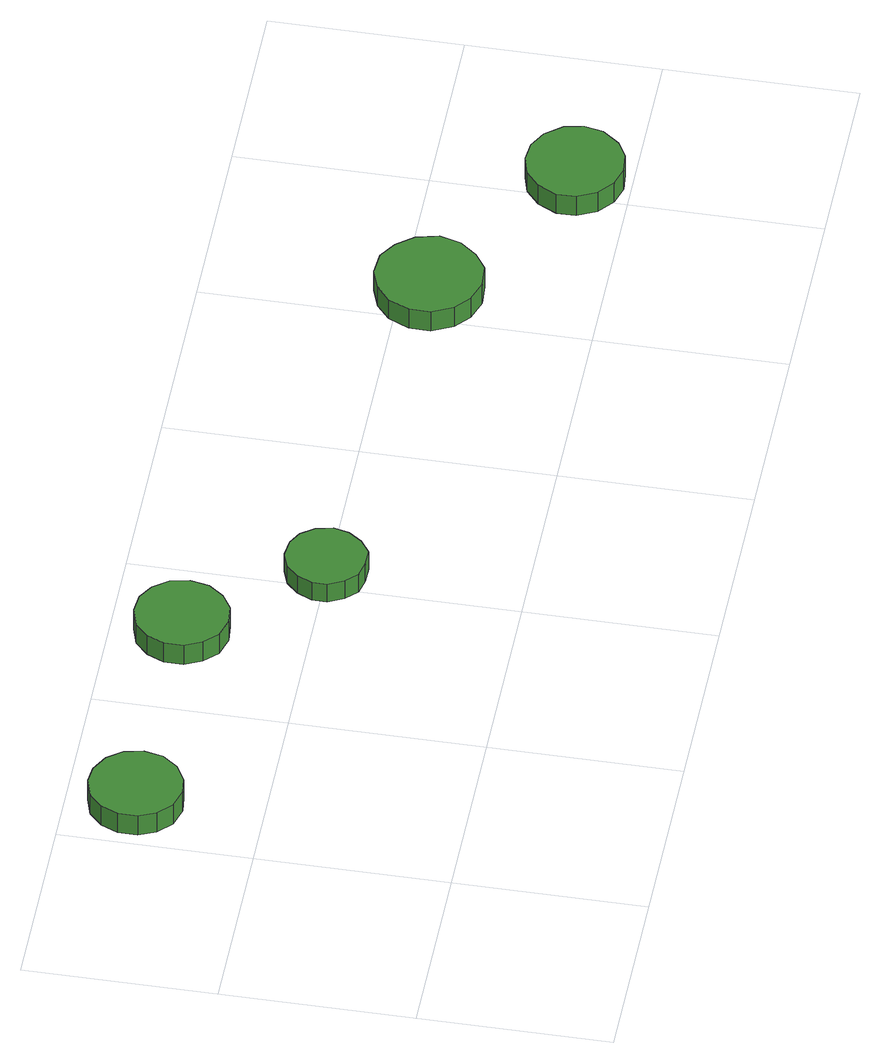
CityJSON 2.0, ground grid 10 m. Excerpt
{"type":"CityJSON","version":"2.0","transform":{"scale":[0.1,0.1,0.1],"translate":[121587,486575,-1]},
"CityObjects":{
"tree1":{"type":"SolitaryVegetationObject","attributes":{"function":"something"},"geometry":[{"type":"MultiSurface","lod":"1","boundaries":[[[0,1,2,3,4,5,6,7,8,9,10,11,12,13,14]],[[15,16,17,18,19,20,21,22,23,24,25,26,27,28,29]],[[0,29,28,1]],[[1,28,27,2]],[[2,27,26,3]],[[3,26,25,4]],[[4,25,24,5]],[[5,24,23,6]],[[6,23,22,7]],[[7,22,21,8]],[[8,21,20,9]],[[9,20,19,10]],[[10,19,18,11]],[[11,18,17,12]],[[12,17,16,13]],[[13,16,15,14]],[[14,15,29,0]]]}]},
"tree2":{"type":"SolitaryVegetationObject","attributes":{"function":"something"},"geometry":[{"type":"MultiSurface","lod":"1","boundaries":[[[30,31,32,33,34,35,36,37,38,39,40,41,42,43,44]],[[45,46,47,48,49,50,51,52,53,54,55,56,57,58,59]],[[30,59,58,31]],[[31,58,57,32]],[[32,57,56,33]],[[33,56,55,34]],[[34,55,54,35]],[[35,54,53,36]],[[36,53,52,37]],[[37,52,51,38]],[[38,51,50,39]],[[39,50,49,40]],[[40,49,48,41]],[[41,48,47,42]],[[42,47,46,43]],[[43,46,45,44]],[[44,45,59,30]]]}]},
"tree3":{"type":"SolitaryVegetationObject","attributes":{"function":"something"},"geometry":[{"type":"MultiSurface","lod":"1","boundaries":[[[60,61,62,63,64,65,66,67,68,69,70,71,72,73,74]],[[75,76,77,78,79,80,81,82,83,84,85,86,87,88,89]],[[60,89,88,61]],[[61,88,87,62]],[[62,87,86,63]],[[63,86,85,64]],[[64,85,84,65]],[[65,84,83,66]],[[66,83,82,67]],[[67,82,81,68]],[[68,81,80,69]],[[69,80,79,70]],[[70,79,78,71]],[[71,78,77,72]],[[72,77,76,73]],[[73,76,75,74]],[[74,75,89,60]]]}]},
"tree4":{"type":"SolitaryVegetationObject","attributes":{"function":"something"},"geometry":[{"type":"MultiSurface","lod":"1","boundaries":[[[90,91,92,93,94,95,96,97,98,99,100,101,102,103,104]],[[105,106,107,108,109,110,111,112,113,114,115,116,117,118,119]],[[90,119,118,91]],[[91,118,117,92]],[[92,117,116,93]],[[93,116,115,94]],[[94,115,114,95]],[[95,114,113,96]],[[96,113,112,97]],[[97,112,111,98]],[[98,111,110,99]],[[99,110,109,100]],[[100,109,108,101]],[[101,108,107,102]],[[102,107,106,103]],[[103,106,105,104]],[[104,105,119,90]]]}]},
"tree5":{"type":"SolitaryVegetationObject","attributes":{"function":"something"},"geometry":[{"type":"MultiSurface","lod":"1","boundaries":[[[120,121,122,123,124,125,126,127,128,129,130,131,132,133,134]],[[135,136,137,138,139,140,141,142,143,144,145,146,147,148,149]],[[120,149,148,121]],[[121,148,147,122]],[[122,147,146,123]],[[123,146,145,124]],[[124,145,144,125]],[[125,144,143,126]],[[126,143,142,127]],[[127,142,141,128]],[[128,141,140,129]],[[129,140,139,130]],[[130,139,138,131]],[[131,138,137,132]],[[132,137,136,133]],[[133,136,135,134]],[[134,135,149,120]]]}]}
},
"vertices":[
[54,165,22],[52,175,22],[46,183,22],[37,188,22],[28,189,22],[18,186,22],[11,179,22],[7,170,22],[7,160,22],[11,151,22],[18,144,22],[28,141,22],[37,142,22],[46,147,22],[52,155,22],[52,155,9],[46,147,9],[37,142,9],[28,141,9],[18,144,9],[11,151,9],[7,160,9],[7,170,9],[11,179,9],[18,186,9],[28,189,9],[37,188,9],[46,183,9],[52,175,9],[54,165,9],
[179,164,23],[177,174,23],[171,182,23],[163,187,23],[153,188,23],[143,185,23],[136,178,23],[132,169,23],[132,159,23],[136,150,23],[143,143,23],[153,140,23],[163,141,23],[171,146,23],[177,154,23],[177,154,10],[171,146,10],[163,141,10],[153,140,10],[143,143,10],[136,150,10],[132,159,10],[132,169,10],[136,178,10],[143,185,10],[153,188,10],[163,187,10],[171,182,10],[177,174,10],[179,164,10],
[228,100,24],[226,109,24],[221,116,24],[214,120,24],[205,121,24],[197,118,24],[191,112,24],[187,104,24],[187,96,24],[191,88,24],[197,82,24],[205,80,24],[214,80,24],[221,85,24],[226,92,24],[226,92,12],[221,85,12],[214,80,12],[205,80,12],[197,82,12],[191,88,12],[187,96,12],[187,104,12],[191,112,12],[197,118,12],[205,121,12],[214,120,12],[221,116,12],[226,109,12],[228,100,12],
[445,85,25],[442,97,25],[435,106,25],[426,112,25],[414,113,25],[403,109,25],[395,102,25],[390,91,25],[390,80,25],[395,69,25],[403,62,25],[414,58,25],[426,59,25],[435,65,25],[442,74,25],[442,74,12],[435,65,12],[426,59,12],[414,58,12],[403,62,12],[395,69,12],[390,80,12],[390,91,12],[395,102,12],[403,109,12],[414,113,12],[426,112,12],[435,106,12],[442,97,12],[445,85,12],
[535,28,26],[533,38,26],[526,47,26],[517,52,26],[507,53,26],[497,50,26],[489,43,26],[484,33,26],[484,23,26],[489,13,26],[497,6,26],[507,3,26],[517,4,26],[526,9,26],[533,18,26],[533,18,13],[526,9,13],[517,4,13],[507,3,13],[497,6,13],[489,13,13],[484,23,13],[484,33,13],[489,43,13],[497,50,13],[507,53,13],[517,52,13],[526,47,13],[533,38,13],[535,28,13]
]}
